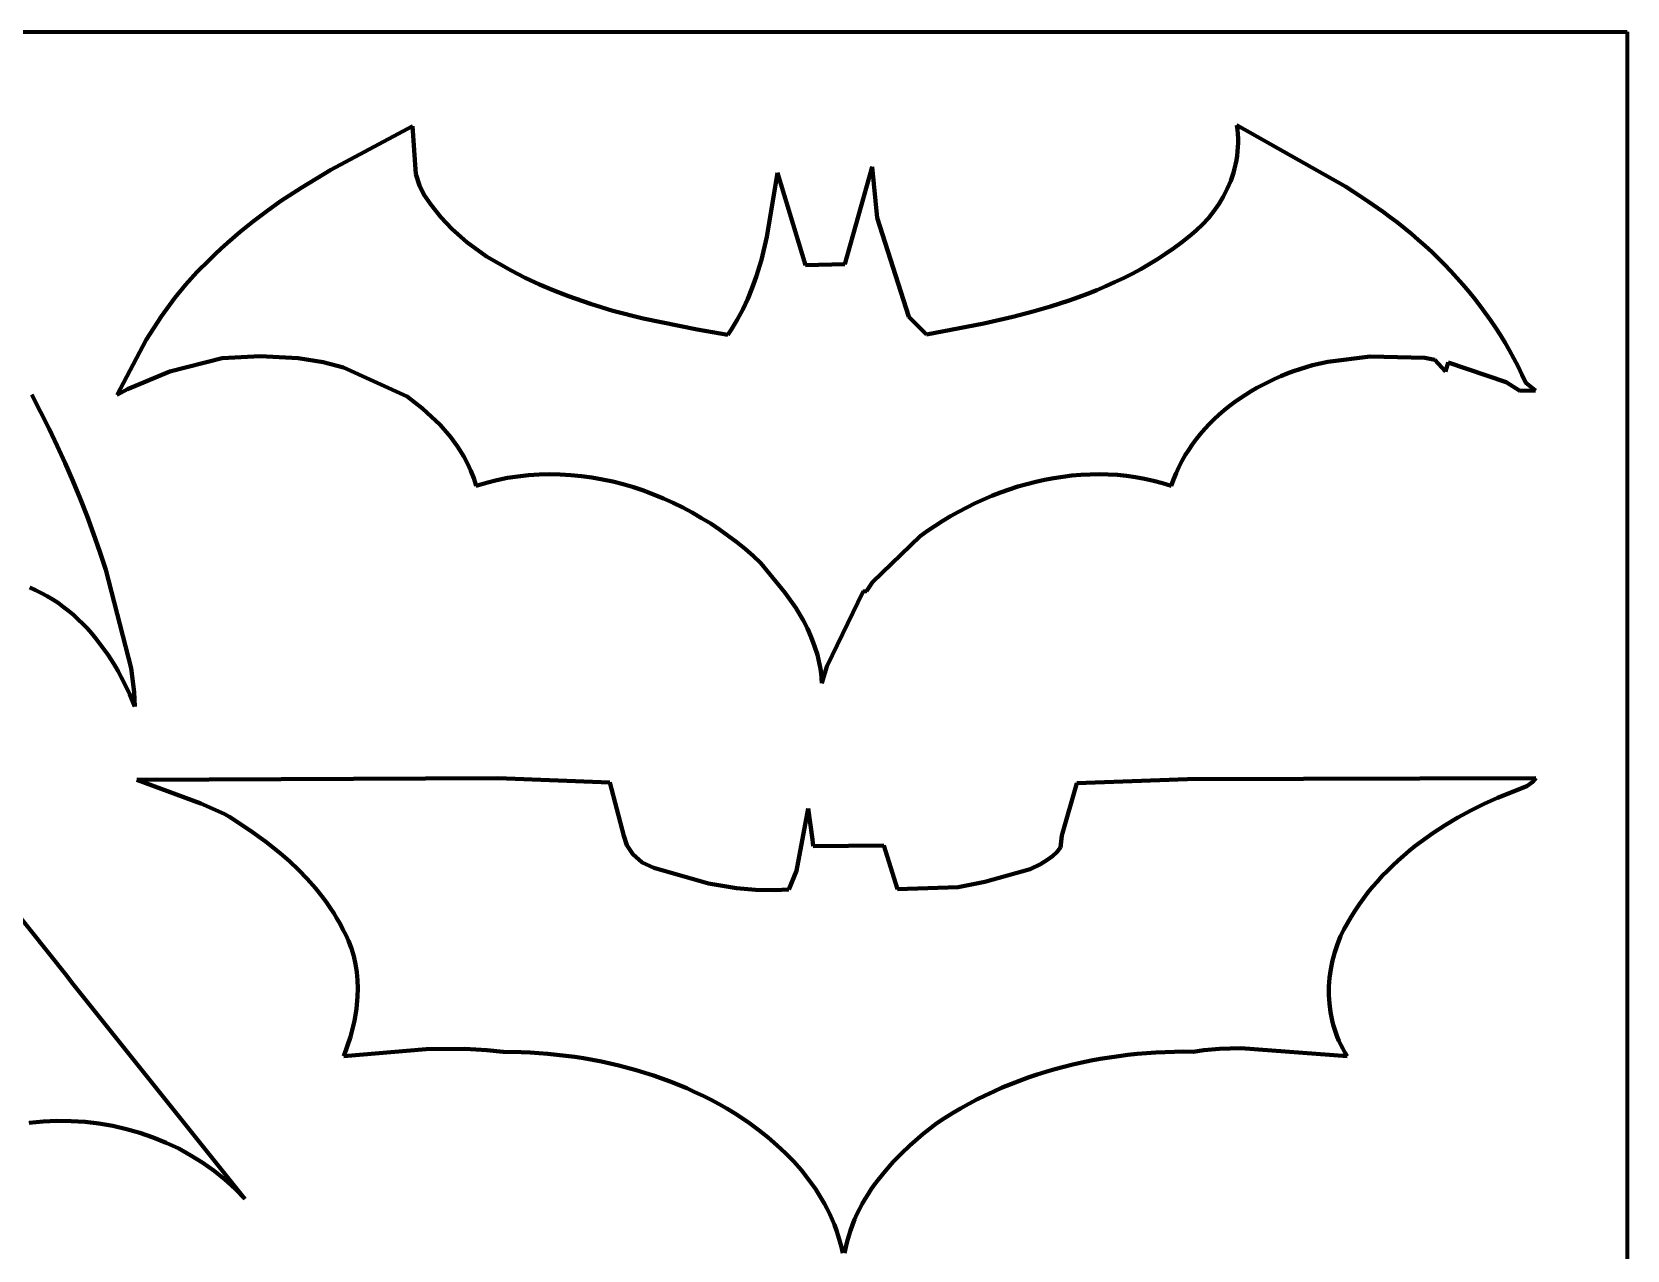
# Model space of a CAD drawing. Header units: millimetres. Extents: x 0 to 8.6, y 0 to 11.1.
# Drawn here: x 5.475 to 8.583, y 8.723 to 11.097 of the extents above; entities that cross this region are included whole.
import ezdxf

# ---------------------------------------------------------------- set-up
doc = ezdxf.new("R2010")
doc.units = ezdxf.units.MM
doc.layers.add('color#010101ff', color=7, linetype='CONTINUOUS', lineweight=100)
doc.layers.add('color#ffffffff', color=7, linetype='CONTINUOUS', lineweight=100)

msp = doc.modelspace()

# ---------------------------------------------------------------- linework, layer by layer
at = {"layer": 'color#010101ff'}
for p, q in [((6.057, 10.8282), (6.2166, 10.9136)), ((6.2166, 10.9136), (6.2231, 10.8199)), ((7.8242, 10.9067), (7.8231, 10.9153)), ((7.8231, 10.9153), (8.0346, 10.7961)), ((7.8249, 10.8981), (7.8242, 10.9067)), ((7.8253, 10.8895), (7.8249, 10.8981)), ((7.825, 10.8724), (7.8253, 10.8809)), ((7.8253, 10.8809), (7.8253, 10.8895)), ((7.822, 10.8471), (7.8234, 10.8555)), ((7.8234, 10.8555), (7.8243, 10.8639)), ((7.8243, 10.8639), (7.825, 10.8724)), ((6.0006, 10.7942), (6.057, 10.8282)), ((6.2231, 10.8199), (6.2303, 10.7976)), ((6.9072, 10.6975), (6.9274, 10.8222)), ((6.9274, 10.8222), (6.9824, 10.6427)), ((7.0592, 10.6446), (7.112, 10.8345)), ((7.112, 10.8345), (7.1222, 10.7346)), ((7.8108, 10.8066), (7.8162, 10.8225)), ((7.8162, 10.8225), (7.8184, 10.8307)), ((7.8184, 10.8307), (7.8204, 10.8389)), ((7.8204, 10.8389), (7.822, 10.8471)), ((5.9594, 10.7671), (6.0006, 10.7942)), ((6.2303, 10.7976), (6.2387, 10.7803)), ((7.7965, 10.776), (7.8042, 10.7911)), ((7.8042, 10.7911), (7.8108, 10.8066)), ((8.0346, 10.7961), (8.0496, 10.786)), ((5.9326, 10.7481), (5.9594, 10.7671)), ((6.2387, 10.7803), (6.2519, 10.7606)), ((6.2519, 10.7606), (6.2714, 10.7359)), ((7.7781, 10.7476), (7.7878, 10.7615)), ((7.7878, 10.7615), (7.7965, 10.776)), ((8.0496, 10.786), (8.0789, 10.7669)), ((8.0789, 10.7669), (8.1077, 10.7468)), ((5.8807, 10.7077), (5.9063, 10.7283)), ((5.9063, 10.7283), (5.9326, 10.7481)), ((6.2714, 10.7359), (6.293, 10.7131)), ((7.1222, 10.7346), (7.1835, 10.5418)), ((7.7559, 10.7218), (7.7675, 10.7343)), ((7.7675, 10.7343), (7.7781, 10.7476)), ((8.1077, 10.7468), (8.1219, 10.7363)), ((8.1219, 10.7363), (8.1358, 10.7256)), ((8.1358, 10.7256), (8.1496, 10.7146)), ((5.8559, 10.6862), (5.8807, 10.7077)), ((6.293, 10.7131), (6.3225, 10.6871)), ((6.8963, 10.6527), (6.9072, 10.6975)), ((7.7153, 10.687), (7.7304, 10.699)), ((7.7304, 10.699), (7.7435, 10.71)), ((7.7435, 10.71), (7.7559, 10.7218)), ((8.1496, 10.7146), (8.1631, 10.7034)), ((8.1631, 10.7034), (8.1765, 10.6919)), ((5.82, 10.6521), (5.8318, 10.6637)), ((5.8318, 10.6637), (5.8437, 10.6751)), ((5.8437, 10.6751), (5.8559, 10.6862)), ((6.3225, 10.6871), (6.3609, 10.6594)), ((7.6682, 10.6543), (7.6841, 10.6647)), ((7.6841, 10.6647), (7.6998, 10.6756)), ((7.6998, 10.6756), (7.7153, 10.687)), ((8.1765, 10.6919), (8.1896, 10.6802)), ((8.1896, 10.6802), (8.2025, 10.6682)), ((8.2025, 10.6682), (8.2152, 10.656)), ((5.7964, 10.6289), (5.82, 10.6521)), ((6.3609, 10.6594), (6.4087, 10.632)), ((6.4087, 10.632), (6.436, 10.618)), ((6.8862, 10.6197), (6.8963, 10.6527)), ((6.9824, 10.6427), (7.0592, 10.6446)), ((7.6188, 10.6259), (7.6355, 10.6349)), ((7.6355, 10.6349), (7.6519, 10.6444)), ((7.6519, 10.6444), (7.6682, 10.6543)), ((8.2152, 10.656), (8.2276, 10.6436)), ((8.2276, 10.6436), (8.2398, 10.6309)), ((5.7533, 10.5789), (5.7742, 10.6044)), ((5.7742, 10.6044), (5.7964, 10.6289)), ((6.436, 10.618), (6.4636, 10.605)), ((6.4636, 10.605), (6.4917, 10.593)), ((6.8784, 10.5981), (6.8862, 10.6197)), ((7.5498, 10.594), (7.5673, 10.6014)), ((7.5673, 10.6014), (7.5847, 10.6091)), ((7.5847, 10.6091), (7.6018, 10.6173)), ((7.6018, 10.6173), (7.6188, 10.6259)), ((8.2398, 10.6309), (8.2517, 10.6179)), ((8.2517, 10.6179), (8.2634, 10.6048)), ((8.2634, 10.6048), (8.2747, 10.5914)), ((5.7274, 10.5433), (5.7533, 10.5789)), ((6.4917, 10.593), (6.5201, 10.582)), ((6.5201, 10.582), (6.5632, 10.567)), ((6.8601, 10.5563), (6.8698, 10.577)), ((6.8698, 10.577), (6.8784, 10.5981)), ((7.4782, 10.5679), (7.4963, 10.5739)), ((7.4963, 10.5739), (7.5143, 10.5803)), ((7.5143, 10.5803), (7.5321, 10.5869)), ((7.5321, 10.5869), (7.5498, 10.594)), ((8.2747, 10.5914), (8.2858, 10.5777)), ((8.2858, 10.5777), (8.2966, 10.5639)), ((5.6976, 10.4969), (5.7274, 10.5433)), ((6.5632, 10.567), (6.607, 10.5537)), ((6.607, 10.5537), (6.6661, 10.5384)), ((6.6661, 10.5384), (6.7709, 10.5169)), ((6.8493, 10.5361), (6.8601, 10.5563)), ((7.1835, 10.5418), (7.218, 10.5076)), ((7.3301, 10.5291), (7.3861, 10.5419)), ((7.3861, 10.5419), (7.4232, 10.5515)), ((7.4232, 10.5515), (7.4599, 10.5622)), ((7.4599, 10.5622), (7.4782, 10.5679)), ((8.2966, 10.5639), (8.307, 10.5498)), ((8.307, 10.5498), (8.3172, 10.5354)), ((6.7709, 10.5169), (6.831, 10.5069)), ((6.831, 10.5069), (6.8374, 10.5165)), ((6.8374, 10.5165), (6.8435, 10.5262)), ((6.8435, 10.5262), (6.8493, 10.5361)), ((7.218, 10.5076), (7.3301, 10.5291)), ((8.3172, 10.5354), (8.327, 10.5209)), ((8.327, 10.5209), (8.3365, 10.5062)), ((5.6407, 10.3899), (5.6976, 10.4969)), ((8.3365, 10.5062), (8.3456, 10.4912)), ((8.3456, 10.4912), (8.3544, 10.476)), ((5.8457, 10.4611), (5.7437, 10.4354)), ((5.9197, 10.465), (5.8457, 10.4611)), ((5.9936, 10.4611), (5.9197, 10.465)), ((6.0423, 10.4532), (5.9936, 10.4611)), ((6.0822, 10.4428), (6.0423, 10.4532)), ((7.9701, 10.4476), (7.9577, 10.444)), ((7.9999, 10.4543), (7.9701, 10.4476)), ((8.0828, 10.4647), (7.9999, 10.4543)), ((8.1894, 10.4621), (8.0828, 10.4647)), ((8.2084, 10.4581), (8.1894, 10.4621)), ((8.2295, 10.4353), (8.2084, 10.4581)), ((8.2349, 10.4526), (8.2295, 10.4353)), ((8.3479, 10.4144), (8.2349, 10.4526)), ((8.3544, 10.476), (8.3628, 10.4606)), ((8.3628, 10.4606), (8.3709, 10.445)), ((5.7437, 10.4354), (5.6607, 10.4006)), ((6.2059, 10.3868), (6.0822, 10.4428)), ((7.8851, 10.4154), (7.8734, 10.4095)), ((7.8969, 10.421), (7.8851, 10.4154)), ((7.9088, 10.4262), (7.8969, 10.421)), ((7.9209, 10.4312), (7.9088, 10.4262)), ((7.9331, 10.4358), (7.9209, 10.4312)), ((7.9453, 10.44), (7.9331, 10.4358)), ((7.9577, 10.444), (7.9453, 10.44)), ((8.3744, 10.3979), (8.3479, 10.4144)), ((8.3709, 10.445), (8.3785, 10.4291)), ((8.3785, 10.4291), (8.3858, 10.4131)), ((5.4744, 10.3898), (5.4916, 10.3569)), ((5.6607, 10.4006), (5.6407, 10.3899)), ((6.2362, 10.3629), (6.2059, 10.3868)), ((7.8396, 10.3899), (7.8288, 10.3828)), ((7.8507, 10.3968), (7.8396, 10.3899)), ((7.862, 10.4033), (7.8507, 10.3968)), ((7.8734, 10.4095), (7.862, 10.4033)), ((8.4046, 10.398), (8.3744, 10.3979)), ((8.3858, 10.4131), (8.4046, 10.398)), ((5.4916, 10.3569), (5.5082, 10.3237)), ((6.2701, 10.331), (6.2362, 10.3629)), ((7.7978, 10.3593), (7.788, 10.3508)), ((7.8078, 10.3674), (7.7978, 10.3593)), ((7.8182, 10.3753), (7.8078, 10.3674)), ((7.8288, 10.3828), (7.8182, 10.3753)), ((5.5082, 10.3237), (5.5242, 10.2902)), ((6.2906, 10.3077), (6.2701, 10.331)), ((7.7606, 10.3236), (7.7521, 10.3139)), ((7.7694, 10.333), (7.7606, 10.3236)), ((7.7785, 10.3421), (7.7694, 10.333)), ((7.788, 10.3508), (7.7785, 10.3421)), ((5.5242, 10.2902), (5.5396, 10.2564)), ((6.3044, 10.2891), (6.2906, 10.3077)), ((7.7364, 10.2935), (7.7291, 10.2828)), ((7.7441, 10.3038), (7.7364, 10.2935)), ((7.7521, 10.3139), (7.7441, 10.3038)), ((6.3166, 10.2695), (6.3044, 10.2891)), ((6.3239, 10.2559), (6.3166, 10.2695)), ((7.7159, 10.2606), (7.7099, 10.249)), ((7.7223, 10.2719), (7.7159, 10.2606)), ((7.7291, 10.2828), (7.7223, 10.2719)), ((5.5396, 10.2564), (5.5544, 10.2223)), ((6.3303, 10.2419), (6.3239, 10.2559)), ((6.3357, 10.2273), (6.3303, 10.2419)), ((6.4013, 10.2277), (6.3808, 10.2235)), ((6.4218, 10.2309), (6.4013, 10.2277)), ((6.4424, 10.2332), (6.4218, 10.2309)), ((6.4631, 10.2345), (6.4424, 10.2332)), ((6.4838, 10.235), (6.4631, 10.2345)), ((6.5044, 10.2347), (6.4838, 10.235)), ((6.525, 10.2335), (6.5044, 10.2347)), ((6.5456, 10.2314), (6.525, 10.2335)), ((6.5661, 10.2286), (6.5456, 10.2314)), ((6.5865, 10.225), (6.5661, 10.2286)), ((7.4659, 10.2274), (7.4483, 10.2241)), ((7.4835, 10.2301), (7.4659, 10.2274)), ((7.5012, 10.2323), (7.4835, 10.2301)), ((7.519, 10.2338), (7.5012, 10.2323)), ((7.5367, 10.2347), (7.519, 10.2338)), ((7.5545, 10.235), (7.5367, 10.2347)), ((7.5723, 10.2346), (7.5545, 10.235)), ((7.59, 10.2336), (7.5723, 10.2346)), ((7.6077, 10.2318), (7.59, 10.2336)), ((7.6253, 10.2294), (7.6077, 10.2318)), ((7.6429, 10.2262), (7.6253, 10.2294)), ((7.7045, 10.2371), (7.6995, 10.2248)), ((7.7099, 10.249), (7.7045, 10.2371)), ((5.5544, 10.2223), (5.5685, 10.188)), ((6.3403, 10.2123), (6.3357, 10.2273)), ((6.3605, 10.2184), (6.3403, 10.2123)), ((6.3808, 10.2235), (6.3605, 10.2184)), ((6.6068, 10.2206), (6.5865, 10.225)), ((6.6269, 10.2155), (6.6068, 10.2206)), ((6.6469, 10.2096), (6.6269, 10.2155)), ((6.6667, 10.203), (6.6469, 10.2096)), ((6.6862, 10.1958), (6.6667, 10.203)), ((7.3623, 10.1992), (7.3456, 10.1927)), ((7.3792, 10.2053), (7.3623, 10.1992)), ((7.3963, 10.2108), (7.3792, 10.2053)), ((7.4135, 10.2157), (7.3963, 10.2108)), ((7.4309, 10.2202), (7.4135, 10.2157)), ((7.4483, 10.2241), (7.4309, 10.2202)), ((7.6604, 10.2223), (7.6429, 10.2262)), ((7.6778, 10.2177), (7.6604, 10.2223)), ((7.695, 10.2123), (7.6778, 10.2177)), ((7.6995, 10.2248), (7.695, 10.2123)), ((5.5685, 10.188), (5.5821, 10.1535)), ((6.7055, 10.1878), (6.6862, 10.1958)), ((6.7245, 10.1792), (6.7055, 10.1878)), ((6.7433, 10.17), (6.7245, 10.1792)), ((6.7617, 10.1602), (6.7433, 10.17)), ((7.2966, 10.1704), (7.2807, 10.162)), ((7.3127, 10.1783), (7.2966, 10.1704)), ((7.329, 10.1857), (7.3127, 10.1783)), ((7.3456, 10.1927), (7.329, 10.1857)), ((5.5821, 10.1535), (5.595, 10.1187)), ((6.7798, 10.1497), (6.7617, 10.1602)), ((6.7975, 10.1387), (6.7798, 10.1497)), ((6.8149, 10.1271), (6.7975, 10.1387)), ((7.2348, 10.1345), (7.2201, 10.1246)), ((7.2498, 10.1441), (7.2348, 10.1345)), ((7.2651, 10.1533), (7.2498, 10.1441)), ((7.2807, 10.162), (7.2651, 10.1533)), ((5.595, 10.1187), (5.6074, 10.0837)), ((6.8318, 10.115), (6.8149, 10.1271)), ((6.8483, 10.1024), (6.8318, 10.115)), ((7.2057, 10.1143), (7.1127, 10.0244)), ((7.2201, 10.1246), (7.2057, 10.1143)), ((5.6074, 10.0837), (5.619, 10.0484)), ((6.8644, 10.0893), (6.8483, 10.1024)), ((6.88, 10.0757), (6.8644, 10.0893)), ((6.895, 10.0616), (6.88, 10.0757)), ((5.619, 10.0484), (5.6679, 9.8571)), ((6.9421, 10.0048), (6.895, 10.0616)), ((5.482, 10.0091), (5.4704, 10.0141)), ((7.1127, 10.0244), (7.1012, 10.007)), ((5.4934, 10.0035), (5.482, 10.0091)), ((5.5044, 9.9975), (5.4934, 10.0035)), ((5.5152, 9.991), (5.5044, 9.9975)), ((5.5257, 9.9841), (5.5152, 9.991)), ((5.5359, 9.9767), (5.5257, 9.9841)), ((6.9633, 9.9743), (6.9421, 10.0048)), ((7.0944, 10.0067), (7.0239, 9.8605)), ((7.1012, 10.007), (7.0944, 10.0067)), ((5.5459, 9.9689), (5.5359, 9.9767)), ((5.5555, 9.9607), (5.5459, 9.9689)), ((5.5649, 9.9521), (5.5555, 9.9607)), ((5.574, 9.9432), (5.5649, 9.9521)), ((6.9775, 9.9504), (6.9633, 9.9743)), ((6.986, 9.9341), (6.9775, 9.9504)), ((5.5828, 9.934), (5.574, 9.9432)), ((5.5913, 9.9244), (5.5828, 9.934)), ((5.5995, 9.9146), (5.5913, 9.9244)), ((6.9935, 9.9174), (6.986, 9.9341)), ((7.0001, 9.9002), (6.9935, 9.9174)), ((5.6074, 9.9045), (5.5995, 9.9146)), ((5.6151, 9.8942), (5.6074, 9.9045)), ((5.6224, 9.8836), (5.6151, 9.8942)), ((7.0055, 9.8828), (7.0001, 9.9002)), ((5.6295, 9.8729), (5.6224, 9.8836)), ((5.6363, 9.8619), (5.6295, 9.8729)), ((5.6427, 9.8509), (5.6363, 9.8619)), ((5.6679, 9.8571), (5.6737, 9.8105)), ((7.0078, 9.8739), (7.0055, 9.8828)), ((7.0097, 9.8649), (7.0078, 9.8739)), ((7.0113, 9.8558), (7.0097, 9.8649)), ((7.0126, 9.8466), (7.0113, 9.8558)), ((7.0239, 9.8605), (7.0141, 9.8279)), ((5.6489, 9.8396), (5.6427, 9.8509)), ((5.6548, 9.8283), (5.6489, 9.8396)), ((5.6657, 9.8054), (5.6548, 9.8283)), ((7.0135, 9.8373), (7.0126, 9.8466)), ((7.0141, 9.8279), (7.0135, 9.8373)), ((5.6755, 9.7824), (5.6657, 9.8054)), ((5.6737, 9.8105), (5.6755, 9.7824)), ((5.6795, 9.6394), (6.3824, 9.6423)), ((5.8037, 9.5933), (5.6795, 9.6394)), ((6.3824, 9.6423), (6.6012, 9.6339)), ((7.5109, 9.6331), (7.7266, 9.6405)), ((7.7266, 9.6405), (8.4052, 9.6427)), ((8.4052, 9.6427), (8.3994, 9.6357)), ((6.6012, 9.6339), (6.6284, 9.5302)), ((7.4817, 9.5309), (7.5109, 9.6331)), ((8.388, 9.6268), (8.3305, 9.6044)), ((8.3994, 9.6357), (8.388, 9.6268)), ((5.8493, 9.5733), (5.8037, 9.5933)), ((6.9647, 9.4618), (6.9874, 9.5836)), ((6.9874, 9.5836), (6.9957, 9.5233)), ((8.2789, 9.5797), (8.2536, 9.5659)), ((8.3045, 9.5925), (8.2789, 9.5797)), ((8.3305, 9.6044), (8.3045, 9.5925)), ((5.8596, 9.5671), (5.8493, 9.5733)), ((5.9003, 9.5407), (5.8596, 9.5671)), ((8.2289, 9.5511), (8.2048, 9.5354)), ((8.2536, 9.5659), (8.2289, 9.5511)), ((5.3177, 9.5395), (5.5427, 9.2573)), ((5.93, 9.5194), (5.9003, 9.5407)), ((5.9585, 9.4966), (5.93, 9.5194)), ((6.6284, 9.5302), (6.634, 9.5122)), ((6.9957, 9.5233), (6.9975, 9.5098)), ((7.4795, 9.5074), (7.4817, 9.5309)), ((8.1813, 9.5186), (8.1699, 9.5098)), ((8.1929, 9.5271), (8.1813, 9.5186)), ((8.2048, 9.5354), (8.1929, 9.5271)), ((5.9768, 9.4806), (5.9585, 9.4966)), ((6.634, 9.5122), (6.6455, 9.4942)), ((6.6455, 9.4942), (6.6638, 9.4782)), ((6.9975, 9.5098), (7.1348, 9.5111)), ((7.1348, 9.5111), (7.1618, 9.426)), ((7.4402, 9.4748), (7.4545, 9.4838)), ((7.4545, 9.4838), (7.4634, 9.4907)), ((7.4634, 9.4907), (7.4718, 9.4986)), ((7.4718, 9.4986), (7.4795, 9.5074)), ((8.137, 9.482), (8.1265, 9.4722)), ((8.1477, 9.4915), (8.137, 9.482)), ((8.1587, 9.5008), (8.1477, 9.4915)), ((8.1699, 9.5098), (8.1587, 9.5008)), ((5.9943, 9.4638), (5.9768, 9.4806)), ((6.0112, 9.4464), (5.9943, 9.4638)), ((6.6638, 9.4782), (6.6865, 9.4677)), ((6.6865, 9.4677), (6.7933, 9.4375)), ((6.9497, 9.4254), (6.9647, 9.4618)), ((7.3317, 9.4406), (7.4198, 9.4652)), ((7.4198, 9.4652), (7.4402, 9.4748)), ((8.1063, 9.4519), (8.0967, 9.4413)), ((8.1163, 9.4622), (8.1063, 9.4519)), ((8.1265, 9.4722), (8.1163, 9.4622)), ((6.0271, 9.4283), (6.0112, 9.4464)), ((6.0422, 9.4094), (6.0271, 9.4283)), ((6.7933, 9.4375), (6.8481, 9.4282)), ((6.8481, 9.4282), (6.8849, 9.4248)), ((6.8849, 9.4248), (6.9219, 9.424)), ((6.9219, 9.424), (6.9497, 9.4254)), ((7.1618, 9.426), (7.2796, 9.4302)), ((7.2796, 9.4302), (7.3317, 9.4406)), ((8.0783, 9.4194), (8.0696, 9.4081)), ((8.0874, 9.4305), (8.0783, 9.4194)), ((8.0967, 9.4413), (8.0874, 9.4305)), ((6.0493, 9.3996), (6.0422, 9.4094)), ((6.0562, 9.3897), (6.0493, 9.3996)), ((6.0628, 9.3796), (6.0562, 9.3897)), ((8.0613, 9.3965), (8.0533, 9.3846)), ((8.0696, 9.4081), (8.0613, 9.3965)), ((6.0691, 9.3692), (6.0628, 9.3796)), ((6.0752, 9.3587), (6.0691, 9.3692)), ((6.0809, 9.3479), (6.0752, 9.3587)), ((8.0384, 9.36), (8.0315, 9.3473)), ((8.0456, 9.3724), (8.0384, 9.36)), ((8.0533, 9.3846), (8.0456, 9.3724)), ((6.0863, 9.337), (6.0809, 9.3479)), ((6.0914, 9.3258), (6.0863, 9.337)), ((8.0251, 9.3344), (8.0188, 9.319)), ((8.0315, 9.3473), (8.0251, 9.3344)), ((6.0972, 9.3108), (6.0914, 9.3258)), ((6.1018, 9.2954), (6.0972, 9.3108)), ((6.1053, 9.28), (6.1018, 9.2954)), ((8.0135, 9.3031), (8.0092, 9.2869)), ((8.0188, 9.319), (8.0135, 9.3031)), ((6.1077, 9.2643), (6.1053, 9.28)), ((6.1092, 9.2486), (6.1077, 9.2643)), ((8.0059, 9.2703), (8.0036, 9.2536)), ((8.0092, 9.2869), (8.0059, 9.2703)), ((5.5427, 9.2573), (5.5521, 9.2448)), ((5.5521, 9.2448), (5.8894, 8.8224)), ((6.1097, 9.2327), (6.1092, 9.2486)), ((6.1092, 9.2169), (6.1097, 9.2327)), ((8.0023, 9.2368), (8.0022, 9.2199)), ((8.0036, 9.2536), (8.0023, 9.2368)), ((6.1071, 9.1931), (6.1092, 9.2169)), ((8.0022, 9.2199), (8.0031, 9.2031)), ((8.0031, 9.2031), (8.0052, 9.1864)), ((6.1032, 9.1695), (6.1071, 9.1931)), ((8.0052, 9.1864), (8.0084, 9.17)), ((6.0956, 9.1384), (6.1032, 9.1695)), ((8.0084, 9.17), (8.0105, 9.1618)), ((8.0105, 9.1618), (8.0129, 9.1538)), ((8.0129, 9.1538), (8.0155, 9.1459)), ((8.0155, 9.1459), (8.0185, 9.1381)), ((6.0829, 9.1007), (6.0956, 9.1384)), ((6.2432, 9.1144), (6.0829, 9.1007)), ((6.3182, 9.1153), (6.2432, 9.1144)), ((6.361, 9.1127), (6.3182, 9.1153)), ((6.3931, 9.1089), (6.361, 9.1127)), ((6.428, 9.1084), (6.3931, 9.1089)), ((6.4455, 9.1076), (6.428, 9.1084)), ((7.6831, 9.1088), (7.665, 9.1079)), ((7.7013, 9.1093), (7.6831, 9.1088)), ((7.7195, 9.1096), (7.7013, 9.1093)), ((7.7376, 9.1094), (7.7195, 9.1096)), ((7.7583, 9.1124), (7.7376, 9.1094)), ((7.7893, 9.1151), (7.7583, 9.1124)), ((7.8308, 9.116), (7.7893, 9.1151)), ((8.038, 9.101), (7.8308, 9.116)), ((8.0185, 9.1381), (8.0218, 9.1304)), ((8.0218, 9.1304), (8.0254, 9.1228)), ((8.0254, 9.1228), (8.0293, 9.1154)), ((8.0293, 9.1154), (8.0335, 9.1081)), ((6.4629, 9.1066), (6.4455, 9.1076)), ((6.4804, 9.1052), (6.4629, 9.1066)), ((6.4978, 9.1035), (6.4804, 9.1052)), ((6.5152, 9.1015), (6.4978, 9.1035)), ((6.5326, 9.0992), (6.5152, 9.1015)), ((6.5499, 9.0965), (6.5326, 9.0992)), ((6.5672, 9.0935), (6.5499, 9.0965)), ((6.5844, 9.0902), (6.5672, 9.0935)), ((6.6015, 9.0865), (6.5844, 9.0902)), ((6.6185, 9.0825), (6.6015, 9.0865)), ((6.6355, 9.0781), (6.6185, 9.0825)), ((6.6524, 9.0735), (6.6355, 9.0781)), ((7.4857, 9.0802), (7.4681, 9.0755)), ((7.5033, 9.0846), (7.4857, 9.0802)), ((7.521, 9.0886), (7.5033, 9.0846)), ((7.5388, 9.0922), (7.521, 9.0886)), ((7.5567, 9.0955), (7.5388, 9.0922)), ((7.5746, 9.0984), (7.5567, 9.0955)), ((7.5926, 9.101), (7.5746, 9.0984)), ((7.6107, 9.1032), (7.5926, 9.101)), ((7.6288, 9.1051), (7.6107, 9.1032)), ((7.6469, 9.1067), (7.6288, 9.1051)), ((7.665, 9.1079), (7.6469, 9.1067)), ((8.0335, 9.1081), (8.038, 9.101)), ((6.6691, 9.0684), (6.6524, 9.0735)), ((6.6858, 9.063), (6.6691, 9.0684)), ((6.7023, 9.0573), (6.6858, 9.063)), ((6.7187, 9.0512), (6.7023, 9.0573)), ((6.7349, 9.0448), (6.7187, 9.0512)), ((7.3823, 9.0463), (7.3656, 9.0394)), ((7.3992, 9.0529), (7.3823, 9.0463)), ((7.4162, 9.0591), (7.3992, 9.0529)), ((7.4334, 9.0649), (7.4162, 9.0591)), ((7.4507, 9.0704), (7.4334, 9.0649)), ((7.4681, 9.0755), (7.4507, 9.0704)), ((6.751, 9.038), (6.7349, 9.0448)), ((6.7669, 9.0308), (6.751, 9.038)), ((6.7827, 9.0232), (6.7669, 9.0308)), ((6.7983, 9.0153), (6.7827, 9.0232)), ((6.8137, 9.0071), (6.7983, 9.0153)), ((7.3163, 9.0162), (7.3003, 9.0078)), ((7.3326, 9.0243), (7.3163, 9.0162)), ((7.349, 9.0321), (7.3326, 9.0243)), ((7.3656, 9.0394), (7.349, 9.0321)), ((6.8289, 8.9984), (6.8137, 9.0071)), ((6.8439, 8.9894), (6.8289, 8.9984)), ((6.8587, 8.98), (6.8439, 8.9894)), ((7.2688, 8.9896), (7.2533, 8.98)), ((7.2844, 8.9989), (7.2688, 8.9896)), ((7.3003, 9.0078), (7.2844, 8.9989)), ((5.4964, 8.9735), (5.4693, 8.971)), ((5.5236, 8.9747), (5.4964, 8.9735)), ((5.551, 8.9743), (5.5236, 8.9747)), ((5.5782, 8.9725), (5.551, 8.9743)), ((5.6054, 8.9693), (5.5782, 8.9725)), ((5.6324, 8.9646), (5.6054, 8.9693)), ((5.659, 8.9586), (5.6324, 8.9646)), ((5.6853, 8.9511), (5.659, 8.9586)), ((6.8733, 8.9702), (6.8587, 8.98)), ((6.8916, 8.9567), (6.8733, 8.9702)), ((6.9094, 8.9424), (6.8916, 8.9567)), ((7.2381, 8.9699), (7.2115, 8.949)), ((7.2533, 8.98), (7.2381, 8.9699)), ((5.7111, 8.9423), (5.6853, 8.9511)), ((5.7363, 8.932), (5.7111, 8.9423)), ((5.7609, 8.9204), (5.7363, 8.932)), ((6.9267, 8.9275), (6.9094, 8.9424)), ((6.9433, 8.9117), (6.9267, 8.9275)), ((7.1856, 8.9266), (7.1691, 8.9109)), ((7.2115, 8.949), (7.1856, 8.9266)), ((5.7847, 8.9074), (5.7609, 8.9204)), ((5.8077, 8.8931), (5.7847, 8.9074)), ((5.8297, 8.8774), (5.8077, 8.8931)), ((6.9592, 8.8953), (6.9433, 8.9117)), ((6.9742, 8.8782), (6.9592, 8.8953)), ((7.1532, 8.8945), (7.138, 8.8775)), ((7.1691, 8.9109), (7.1532, 8.8945)), ((5.8508, 8.8604), (5.8297, 8.8774)), ((5.8707, 8.842), (5.8508, 8.8604)), ((6.9884, 8.8603), (6.9742, 8.8782)), ((7.0015, 8.8418), (6.9884, 8.8603)), ((7.1238, 8.8598), (7.117, 8.8507)), ((7.138, 8.8775), (7.1238, 8.8598)), ((5.8894, 8.8224), (5.8707, 8.842)), ((7.0077, 8.8323), (7.0015, 8.8418)), ((7.0136, 8.8226), (7.0077, 8.8323)), ((7.1043, 8.832), (7.0984, 8.8224)), ((7.1105, 8.8414), (7.1043, 8.832)), ((7.117, 8.8507), (7.1105, 8.8414)), ((7.0192, 8.8128), (7.0136, 8.8226)), ((7.0245, 8.8028), (7.0192, 8.8128)), ((7.0295, 8.7926), (7.0245, 8.8028)), ((7.0875, 8.8026), (7.0825, 8.7925)), ((7.0928, 8.8126), (7.0875, 8.8026)), ((7.0984, 8.8224), (7.0928, 8.8126)), ((7.0342, 8.7823), (7.0295, 8.7926)), ((7.0385, 8.7718), (7.0342, 8.7823)), ((7.0425, 8.7611), (7.0385, 8.7718)), ((7.0737, 8.7718), (7.0698, 8.7612)), ((7.0779, 8.7823), (7.0737, 8.7718)), ((7.0825, 8.7925), (7.0779, 8.7823)), ((7.0461, 8.7503), (7.0425, 8.7611)), ((7.0493, 8.7393), (7.0461, 8.7503)), ((7.0522, 8.7282), (7.0493, 8.7393)), ((7.0633, 8.7394), (7.0607, 8.7283)), ((7.0664, 8.7504), (7.0633, 8.7394)), ((7.0698, 8.7612), (7.0664, 8.7504)), ((7.0547, 8.7169), (7.0522, 8.7282)), ((7.0607, 8.7283), (7.0585, 8.717))]:
    msp.add_line(p, q, dxfattribs=at)
at = {"layer": 'color#ffffffff'}
for p, q in [((0, 11.0972), (8.5833, 11.0972)), ((8.5833, 11.0972), (8.5833, 0)), ((6.2166, 10.9136), (6.057, 10.8282)), ((6.2231, 10.8199), (6.2166, 10.9136)), ((8.0346, 10.7961), (7.8231, 10.9153)), ((7.8231, 10.9153), (7.8242, 10.9067)), ((7.8242, 10.9067), (7.8249, 10.8981)), ((7.8249, 10.8981), (7.8253, 10.8895)), ((7.8253, 10.8809), (7.825, 10.8724)), ((7.8253, 10.8895), (7.8253, 10.8809)), ((7.8234, 10.8555), (7.822, 10.8471)), ((7.8243, 10.8639), (7.8234, 10.8555)), ((7.825, 10.8724), (7.8243, 10.8639)), ((6.057, 10.8282), (6.0006, 10.7942)), ((6.2303, 10.7976), (6.2231, 10.8199)), ((6.9274, 10.8222), (6.9072, 10.6975)), ((6.9824, 10.6427), (6.9274, 10.8222)), ((7.112, 10.8345), (7.0592, 10.6446)), ((7.1222, 10.7346), (7.112, 10.8345)), ((7.8162, 10.8225), (7.8108, 10.8066)), ((7.8184, 10.8307), (7.8162, 10.8225)), ((7.8204, 10.8389), (7.8184, 10.8307)), ((7.822, 10.8471), (7.8204, 10.8389)), ((6.0006, 10.7942), (5.9594, 10.7671)), ((6.2387, 10.7803), (6.2303, 10.7976)), ((7.8042, 10.7911), (7.7965, 10.776)), ((7.8108, 10.8066), (7.8042, 10.7911)), ((8.0496, 10.786), (8.0346, 10.7961)), ((5.9594, 10.7671), (5.9326, 10.7481)), ((6.2519, 10.7606), (6.2387, 10.7803)), ((6.2714, 10.7359), (6.2519, 10.7606)), ((7.7878, 10.7615), (7.7781, 10.7476)), ((7.7965, 10.776), (7.7878, 10.7615)), ((8.0789, 10.7669), (8.0496, 10.786)), ((8.1077, 10.7468), (8.0789, 10.7669)), ((5.9063, 10.7283), (5.8807, 10.7077)), ((5.9326, 10.7481), (5.9063, 10.7283)), ((6.293, 10.7131), (6.2714, 10.7359)), ((7.1835, 10.5418), (7.1222, 10.7346)), ((7.7675, 10.7343), (7.7559, 10.7218)), ((7.7781, 10.7476), (7.7675, 10.7343)), ((8.1219, 10.7363), (8.1077, 10.7468)), ((8.1358, 10.7256), (8.1219, 10.7363)), ((8.1496, 10.7146), (8.1358, 10.7256)), ((5.8807, 10.7077), (5.8559, 10.6862)), ((6.3225, 10.6871), (6.293, 10.7131)), ((6.9072, 10.6975), (6.8963, 10.6527)), ((7.7304, 10.699), (7.7153, 10.687)), ((7.7435, 10.71), (7.7304, 10.699)), ((7.7559, 10.7218), (7.7435, 10.71)), ((8.1631, 10.7034), (8.1496, 10.7146)), ((8.1765, 10.6919), (8.1631, 10.7034)), ((5.8318, 10.6637), (5.82, 10.6521)), ((5.8437, 10.6751), (5.8318, 10.6637)), ((5.8559, 10.6862), (5.8437, 10.6751)), ((6.3609, 10.6594), (6.3225, 10.6871)), ((7.6841, 10.6647), (7.6682, 10.6543)), ((7.6998, 10.6756), (7.6841, 10.6647)), ((7.7153, 10.687), (7.6998, 10.6756)), ((8.1896, 10.6802), (8.1765, 10.6919)), ((8.2025, 10.6682), (8.1896, 10.6802)), ((8.2152, 10.656), (8.2025, 10.6682)), ((5.82, 10.6521), (5.7964, 10.6289)), ((6.4087, 10.632), (6.3609, 10.6594)), ((6.436, 10.618), (6.4087, 10.632)), ((6.8963, 10.6527), (6.8862, 10.6197)), ((7.0592, 10.6446), (6.9824, 10.6427)), ((7.6355, 10.6349), (7.6188, 10.6259)), ((7.6519, 10.6444), (7.6355, 10.6349)), ((7.6682, 10.6543), (7.6519, 10.6444)), ((8.2276, 10.6436), (8.2152, 10.656)), ((8.2398, 10.6309), (8.2276, 10.6436)), ((5.7742, 10.6044), (5.7533, 10.5789)), ((5.7964, 10.6289), (5.7742, 10.6044)), ((6.4636, 10.605), (6.436, 10.618)), ((6.4917, 10.593), (6.4636, 10.605)), ((6.8862, 10.6197), (6.8784, 10.5981)), ((7.5673, 10.6014), (7.5498, 10.594)), ((7.5847, 10.6091), (7.5673, 10.6014)), ((7.6018, 10.6173), (7.5847, 10.6091)), ((7.6188, 10.6259), (7.6018, 10.6173)), ((8.2517, 10.6179), (8.2398, 10.6309)), ((8.2634, 10.6048), (8.2517, 10.6179)), ((8.2747, 10.5914), (8.2634, 10.6048)), ((5.7533, 10.5789), (5.7274, 10.5433)), ((6.5201, 10.582), (6.4917, 10.593)), ((6.5632, 10.567), (6.5201, 10.582)), ((6.8698, 10.577), (6.8601, 10.5563)), ((6.8784, 10.5981), (6.8698, 10.577)), ((7.4963, 10.5739), (7.4782, 10.5679)), ((7.5143, 10.5803), (7.4963, 10.5739)), ((7.5321, 10.5869), (7.5143, 10.5803)), ((7.5498, 10.594), (7.5321, 10.5869)), ((8.2858, 10.5777), (8.2747, 10.5914)), ((8.2966, 10.5639), (8.2858, 10.5777)), ((5.7274, 10.5433), (5.6976, 10.4969)), ((6.607, 10.5537), (6.5632, 10.567)), ((6.6661, 10.5384), (6.607, 10.5537)), ((6.7709, 10.5169), (6.6661, 10.5384)), ((6.8601, 10.5563), (6.8493, 10.5361)), ((7.218, 10.5076), (7.1835, 10.5418)), ((7.3861, 10.5419), (7.3301, 10.5291)), ((7.4232, 10.5515), (7.3861, 10.5419)), ((7.4599, 10.5622), (7.4232, 10.5515)), ((7.4782, 10.5679), (7.4599, 10.5622)), ((8.307, 10.5498), (8.2966, 10.5639)), ((8.3172, 10.5354), (8.307, 10.5498)), ((6.831, 10.5069), (6.7709, 10.5169)), ((6.8374, 10.5165), (6.831, 10.5069)), ((6.8435, 10.5262), (6.8374, 10.5165)), ((6.8493, 10.5361), (6.8435, 10.5262)), ((7.3301, 10.5291), (7.218, 10.5076)), ((8.327, 10.5209), (8.3172, 10.5354)), ((8.3365, 10.5062), (8.327, 10.5209)), ((5.6976, 10.4969), (5.6407, 10.3899)), ((8.3456, 10.4912), (8.3365, 10.5062)), ((8.3544, 10.476), (8.3456, 10.4912)), ((5.7437, 10.4354), (5.8457, 10.4611)), ((5.8457, 10.4611), (5.9197, 10.465)), ((5.9197, 10.465), (5.9936, 10.4611)), ((5.9936, 10.4611), (6.0423, 10.4532)), ((6.0423, 10.4532), (6.0822, 10.4428)), ((7.9577, 10.444), (7.9701, 10.4476)), ((7.9701, 10.4476), (7.9999, 10.4543)), ((7.9999, 10.4543), (8.0828, 10.4647)), ((8.0828, 10.4647), (8.1894, 10.4621)), ((8.1894, 10.4621), (8.2084, 10.4581)), ((8.2084, 10.4581), (8.2295, 10.4353)), ((8.2295, 10.4353), (8.2349, 10.4526)), ((8.2349, 10.4526), (8.3479, 10.4144)), ((8.3628, 10.4606), (8.3544, 10.476)), ((8.3709, 10.445), (8.3628, 10.4606)), ((5.6607, 10.4006), (5.7437, 10.4354)), ((6.0822, 10.4428), (6.2059, 10.3868)), ((7.8734, 10.4095), (7.8851, 10.4154)), ((7.8851, 10.4154), (7.8969, 10.421)), ((7.8969, 10.421), (7.9088, 10.4262)), ((7.9088, 10.4262), (7.9209, 10.4312)), ((7.9209, 10.4312), (7.9331, 10.4358)), ((7.9331, 10.4358), (7.9453, 10.44)), ((7.9453, 10.44), (7.9577, 10.444)), ((8.3479, 10.4144), (8.3744, 10.3979)), ((8.3785, 10.4291), (8.3709, 10.445)), ((8.3858, 10.4131), (8.3785, 10.4291)), ((5.4916, 10.3569), (5.4744, 10.3898)), ((5.6407, 10.3899), (5.6607, 10.4006)), ((6.2059, 10.3868), (6.2362, 10.3629)), ((7.8288, 10.3828), (7.8396, 10.3899)), ((7.8396, 10.3899), (7.8507, 10.3968)), ((7.8507, 10.3968), (7.862, 10.4033)), ((7.862, 10.4033), (7.8734, 10.4095)), ((8.3744, 10.3979), (8.4046, 10.398)), ((8.4046, 10.398), (8.3858, 10.4131)), ((5.5082, 10.3237), (5.4916, 10.3569)), ((6.2362, 10.3629), (6.2701, 10.331)), ((7.788, 10.3508), (7.7978, 10.3593)), ((7.7978, 10.3593), (7.8078, 10.3674)), ((7.8078, 10.3674), (7.8182, 10.3753)), ((7.8182, 10.3753), (7.8288, 10.3828)), ((5.5242, 10.2902), (5.5082, 10.3237)), ((6.2701, 10.331), (6.2906, 10.3077)), ((7.7521, 10.3139), (7.7606, 10.3236)), ((7.7606, 10.3236), (7.7694, 10.333)), ((7.7694, 10.333), (7.7785, 10.3421)), ((7.7785, 10.3421), (7.788, 10.3508)), ((5.5396, 10.2564), (5.5242, 10.2902)), ((6.2906, 10.3077), (6.3044, 10.2891)), ((7.7291, 10.2828), (7.7364, 10.2935)), ((7.7364, 10.2935), (7.7441, 10.3038)), ((7.7441, 10.3038), (7.7521, 10.3139)), ((6.3044, 10.2891), (6.3166, 10.2695)), ((6.3166, 10.2695), (6.3239, 10.2559)), ((7.7099, 10.249), (7.7159, 10.2606)), ((7.7159, 10.2606), (7.7223, 10.2719)), ((7.7223, 10.2719), (7.7291, 10.2828)), ((5.5544, 10.2223), (5.5396, 10.2564)), ((6.3239, 10.2559), (6.3303, 10.2419)), ((6.3303, 10.2419), (6.3357, 10.2273)), ((6.3808, 10.2235), (6.4013, 10.2277)), ((6.4013, 10.2277), (6.4218, 10.2309)), ((6.4218, 10.2309), (6.4424, 10.2332)), ((6.4424, 10.2332), (6.4631, 10.2345)), ((6.4631, 10.2345), (6.4838, 10.235)), ((6.4838, 10.235), (6.5044, 10.2347)), ((6.5044, 10.2347), (6.525, 10.2335)), ((6.525, 10.2335), (6.5456, 10.2314)), ((6.5456, 10.2314), (6.5661, 10.2286)), ((6.5661, 10.2286), (6.5865, 10.225)), ((7.4483, 10.2241), (7.4659, 10.2274)), ((7.4659, 10.2274), (7.4835, 10.2301)), ((7.4835, 10.2301), (7.5012, 10.2323)), ((7.5012, 10.2323), (7.519, 10.2338)), ((7.519, 10.2338), (7.5367, 10.2347)), ((7.5367, 10.2347), (7.5545, 10.235)), ((7.5545, 10.235), (7.5723, 10.2346)), ((7.5723, 10.2346), (7.59, 10.2336)), ((7.59, 10.2336), (7.6077, 10.2318)), ((7.6077, 10.2318), (7.6253, 10.2294)), ((7.6253, 10.2294), (7.6429, 10.2262)), ((7.6995, 10.2248), (7.7045, 10.2371)), ((7.7045, 10.2371), (7.7099, 10.249)), ((5.5685, 10.188), (5.5544, 10.2223)), ((6.3357, 10.2273), (6.3403, 10.2123)), ((6.3403, 10.2123), (6.3605, 10.2184)), ((6.3605, 10.2184), (6.3808, 10.2235)), ((6.5865, 10.225), (6.6068, 10.2206)), ((6.6068, 10.2206), (6.6269, 10.2155)), ((6.6269, 10.2155), (6.6469, 10.2096)), ((6.6469, 10.2096), (6.6667, 10.203)), ((6.6667, 10.203), (6.6862, 10.1958)), ((7.3456, 10.1927), (7.3623, 10.1992)), ((7.3623, 10.1992), (7.3792, 10.2053)), ((7.3792, 10.2053), (7.3963, 10.2108)), ((7.3963, 10.2108), (7.4135, 10.2157)), ((7.4135, 10.2157), (7.4309, 10.2202)), ((7.4309, 10.2202), (7.4483, 10.2241)), ((7.6429, 10.2262), (7.6604, 10.2223)), ((7.6604, 10.2223), (7.6778, 10.2177)), ((7.6778, 10.2177), (7.695, 10.2123)), ((7.695, 10.2123), (7.6995, 10.2248)), ((5.5821, 10.1535), (5.5685, 10.188)), ((6.6862, 10.1958), (6.7055, 10.1878)), ((6.7055, 10.1878), (6.7245, 10.1792)), ((6.7245, 10.1792), (6.7433, 10.17)), ((6.7433, 10.17), (6.7617, 10.1602)), ((7.2807, 10.162), (7.2966, 10.1704)), ((7.2966, 10.1704), (7.3127, 10.1783)), ((7.3127, 10.1783), (7.329, 10.1857)), ((7.329, 10.1857), (7.3456, 10.1927)), ((5.595, 10.1187), (5.5821, 10.1535)), ((6.7617, 10.1602), (6.7798, 10.1497)), ((6.7798, 10.1497), (6.7975, 10.1387)), ((6.7975, 10.1387), (6.8149, 10.1271)), ((7.2201, 10.1246), (7.2348, 10.1345)), ((7.2348, 10.1345), (7.2498, 10.1441)), ((7.2498, 10.1441), (7.2651, 10.1533)), ((7.2651, 10.1533), (7.2807, 10.162)), ((5.6074, 10.0837), (5.595, 10.1187)), ((6.8149, 10.1271), (6.8318, 10.115)), ((6.8318, 10.115), (6.8483, 10.1024)), ((7.1127, 10.0244), (7.2057, 10.1143)), ((7.2057, 10.1143), (7.2201, 10.1246)), ((5.619, 10.0484), (5.6074, 10.0837)), ((6.8483, 10.1024), (6.8644, 10.0893)), ((6.8644, 10.0893), (6.88, 10.0757)), ((6.88, 10.0757), (6.895, 10.0616)), ((5.6679, 9.8571), (5.619, 10.0484)), ((6.895, 10.0616), (6.9421, 10.0048)), ((5.4704, 10.0141), (5.482, 10.0091)), ((7.1012, 10.007), (7.1127, 10.0244)), ((5.482, 10.0091), (5.4934, 10.0035)), ((5.4934, 10.0035), (5.5044, 9.9975)), ((5.5044, 9.9975), (5.5152, 9.991)), ((5.5152, 9.991), (5.5257, 9.9841)), ((5.5257, 9.9841), (5.5359, 9.9767)), ((6.9421, 10.0048), (6.9633, 9.9743)), ((7.0239, 9.8605), (7.0944, 10.0067)), ((7.0944, 10.0067), (7.1012, 10.007)), ((5.5359, 9.9767), (5.5459, 9.9689)), ((5.5459, 9.9689), (5.5555, 9.9607)), ((5.5555, 9.9607), (5.5649, 9.9521)), ((5.5649, 9.9521), (5.574, 9.9432)), ((6.9633, 9.9743), (6.9775, 9.9504)), ((6.9775, 9.9504), (6.986, 9.9341)), ((5.574, 9.9432), (5.5828, 9.934)), ((5.5828, 9.934), (5.5913, 9.9244)), ((5.5913, 9.9244), (5.5995, 9.9146)), ((6.986, 9.9341), (6.9935, 9.9174)), ((6.9935, 9.9174), (7.0001, 9.9002)), ((5.5995, 9.9146), (5.6074, 9.9045)), ((5.6074, 9.9045), (5.6151, 9.8942)), ((5.6151, 9.8942), (5.6224, 9.8836)), ((7.0001, 9.9002), (7.0055, 9.8828)), ((5.6224, 9.8836), (5.6295, 9.8729)), ((5.6295, 9.8729), (5.6363, 9.8619)), ((5.6363, 9.8619), (5.6427, 9.8509)), ((5.6737, 9.8105), (5.6679, 9.8571)), ((7.0055, 9.8828), (7.0078, 9.8739)), ((7.0078, 9.8739), (7.0097, 9.8649)), ((7.0097, 9.8649), (7.0113, 9.8558)), ((7.0113, 9.8558), (7.0126, 9.8466)), ((7.0141, 9.8279), (7.0239, 9.8605)), ((5.6427, 9.8509), (5.6489, 9.8396)), ((5.6489, 9.8396), (5.6548, 9.8283)), ((5.6548, 9.8283), (5.6657, 9.8054)), ((7.0126, 9.8466), (7.0135, 9.8373)), ((7.0135, 9.8373), (7.0141, 9.8279)), ((5.6657, 9.8054), (5.6755, 9.7824)), ((5.6755, 9.7824), (5.6737, 9.8105)), ((6.3824, 9.6423), (5.6795, 9.6394)), ((5.6795, 9.6394), (5.8037, 9.5933)), ((6.6012, 9.6339), (6.3824, 9.6423)), ((7.7266, 9.6405), (7.5109, 9.6331)), ((8.4052, 9.6427), (7.7266, 9.6405)), ((8.3994, 9.6357), (8.4052, 9.6427)), ((6.6284, 9.5302), (6.6012, 9.6339)), ((7.5109, 9.6331), (7.4817, 9.5309)), ((8.3305, 9.6044), (8.388, 9.6268)), ((8.388, 9.6268), (8.3994, 9.6357)), ((5.8037, 9.5933), (5.8493, 9.5733)), ((6.9874, 9.5836), (6.9647, 9.4618)), ((6.9957, 9.5233), (6.9874, 9.5836)), ((8.2536, 9.5659), (8.2789, 9.5797)), ((8.2789, 9.5797), (8.3045, 9.5925)), ((8.3045, 9.5925), (8.3305, 9.6044)), ((5.8493, 9.5733), (5.8596, 9.5671)), ((5.8596, 9.5671), (5.9003, 9.5407)), ((8.2048, 9.5354), (8.2289, 9.5511)), ((8.2289, 9.5511), (8.2536, 9.5659)), ((5.5427, 9.2573), (5.3177, 9.5395)), ((5.9003, 9.5407), (5.93, 9.5194)), ((5.93, 9.5194), (5.9585, 9.4966)), ((6.634, 9.5122), (6.6284, 9.5302)), ((6.9975, 9.5098), (6.9957, 9.5233)), ((7.4817, 9.5309), (7.4795, 9.5074)), ((8.1699, 9.5098), (8.1813, 9.5186)), ((8.1813, 9.5186), (8.1929, 9.5271)), ((8.1929, 9.5271), (8.2048, 9.5354)), ((5.9585, 9.4966), (5.9768, 9.4806)), ((6.6455, 9.4942), (6.634, 9.5122)), ((6.6638, 9.4782), (6.6455, 9.4942)), ((7.1348, 9.5111), (6.9975, 9.5098)), ((7.1618, 9.426), (7.1348, 9.5111)), ((7.4545, 9.4838), (7.4402, 9.4748)), ((7.4634, 9.4907), (7.4545, 9.4838)), ((7.4718, 9.4986), (7.4634, 9.4907)), ((7.4795, 9.5074), (7.4718, 9.4986)), ((8.1265, 9.4722), (8.137, 9.482)), ((8.137, 9.482), (8.1477, 9.4915)), ((8.1477, 9.4915), (8.1587, 9.5008)), ((8.1587, 9.5008), (8.1699, 9.5098)), ((5.9768, 9.4806), (5.9943, 9.4638)), ((5.9943, 9.4638), (6.0112, 9.4464)), ((6.6865, 9.4677), (6.6638, 9.4782)), ((6.7933, 9.4375), (6.6865, 9.4677)), ((6.9647, 9.4618), (6.9497, 9.4254)), ((7.4198, 9.4652), (7.3317, 9.4406)), ((7.4402, 9.4748), (7.4198, 9.4652)), ((8.0967, 9.4413), (8.1063, 9.4519)), ((8.1063, 9.4519), (8.1163, 9.4622)), ((8.1163, 9.4622), (8.1265, 9.4722)), ((6.0112, 9.4464), (6.0271, 9.4283)), ((6.0271, 9.4283), (6.0422, 9.4094)), ((6.8481, 9.4282), (6.7933, 9.4375)), ((6.8849, 9.4248), (6.8481, 9.4282)), ((6.9219, 9.424), (6.8849, 9.4248)), ((6.9497, 9.4254), (6.9219, 9.424)), ((7.2796, 9.4302), (7.1618, 9.426)), ((7.3317, 9.4406), (7.2796, 9.4302)), ((8.0696, 9.4081), (8.0783, 9.4194)), ((8.0783, 9.4194), (8.0874, 9.4305)), ((8.0874, 9.4305), (8.0967, 9.4413)), ((6.0422, 9.4094), (6.0493, 9.3996)), ((6.0493, 9.3996), (6.0562, 9.3897)), ((6.0562, 9.3897), (6.0628, 9.3796)), ((8.0533, 9.3846), (8.0613, 9.3965)), ((8.0613, 9.3965), (8.0696, 9.4081)), ((6.0628, 9.3796), (6.0691, 9.3692)), ((6.0691, 9.3692), (6.0752, 9.3587)), ((6.0752, 9.3587), (6.0809, 9.3479)), ((8.0315, 9.3473), (8.0384, 9.36)), ((8.0384, 9.36), (8.0456, 9.3724)), ((8.0456, 9.3724), (8.0533, 9.3846)), ((6.0809, 9.3479), (6.0863, 9.337)), ((6.0863, 9.337), (6.0914, 9.3258)), ((8.0188, 9.319), (8.0251, 9.3344)), ((8.0251, 9.3344), (8.0315, 9.3473)), ((6.0914, 9.3258), (6.0972, 9.3108)), ((6.0972, 9.3108), (6.1018, 9.2954)), ((6.1018, 9.2954), (6.1053, 9.28)), ((8.0092, 9.2869), (8.0135, 9.3031)), ((8.0135, 9.3031), (8.0188, 9.319)), ((6.1053, 9.28), (6.1077, 9.2643)), ((6.1077, 9.2643), (6.1092, 9.2486)), ((8.0036, 9.2536), (8.0059, 9.2703)), ((8.0059, 9.2703), (8.0092, 9.2869)), ((5.5521, 9.2448), (5.5427, 9.2573)), ((5.8894, 8.8224), (5.5521, 9.2448)), ((6.1092, 9.2486), (6.1097, 9.2327)), ((6.1097, 9.2327), (6.1092, 9.2169)), ((8.0022, 9.2199), (8.0023, 9.2368)), ((8.0023, 9.2368), (8.0036, 9.2536)), ((6.1092, 9.2169), (6.1071, 9.1931)), ((8.0031, 9.2031), (8.0022, 9.2199)), ((8.0052, 9.1864), (8.0031, 9.2031)), ((6.1071, 9.1931), (6.1032, 9.1695)), ((8.0084, 9.17), (8.0052, 9.1864)), ((6.1032, 9.1695), (6.0956, 9.1384)), ((8.0105, 9.1618), (8.0084, 9.17)), ((8.0129, 9.1538), (8.0105, 9.1618)), ((8.0155, 9.1459), (8.0129, 9.1538)), ((8.0185, 9.1381), (8.0155, 9.1459)), ((6.0956, 9.1384), (6.0829, 9.1007)), ((6.0829, 9.1007), (6.2432, 9.1144)), ((6.2432, 9.1144), (6.3182, 9.1153)), ((6.3182, 9.1153), (6.361, 9.1127)), ((6.361, 9.1127), (6.3931, 9.1089)), ((6.3931, 9.1089), (6.428, 9.1084)), ((6.428, 9.1084), (6.4455, 9.1076)), ((7.665, 9.1079), (7.6831, 9.1088)), ((7.6831, 9.1088), (7.7013, 9.1093)), ((7.7013, 9.1093), (7.7195, 9.1096)), ((7.7195, 9.1096), (7.7376, 9.1094)), ((7.7376, 9.1094), (7.7583, 9.1124)), ((7.7583, 9.1124), (7.7893, 9.1151)), ((7.7893, 9.1151), (7.8308, 9.116)), ((7.8308, 9.116), (8.038, 9.101)), ((8.0218, 9.1304), (8.0185, 9.1381)), ((8.0254, 9.1228), (8.0218, 9.1304)), ((8.0293, 9.1154), (8.0254, 9.1228)), ((8.0335, 9.1081), (8.0293, 9.1154)), ((6.4455, 9.1076), (6.4629, 9.1066)), ((6.4629, 9.1066), (6.4804, 9.1052)), ((6.4804, 9.1052), (6.4978, 9.1035)), ((6.4978, 9.1035), (6.5152, 9.1015)), ((6.5152, 9.1015), (6.5326, 9.0992)), ((6.5326, 9.0992), (6.5499, 9.0965)), ((6.5499, 9.0965), (6.5672, 9.0935)), ((6.5672, 9.0935), (6.5844, 9.0902)), ((6.5844, 9.0902), (6.6015, 9.0865)), ((6.6015, 9.0865), (6.6185, 9.0825)), ((6.6185, 9.0825), (6.6355, 9.0781)), ((6.6355, 9.0781), (6.6524, 9.0735)), ((7.4681, 9.0755), (7.4857, 9.0802)), ((7.4857, 9.0802), (7.5033, 9.0846)), ((7.5033, 9.0846), (7.521, 9.0886)), ((7.521, 9.0886), (7.5388, 9.0922)), ((7.5388, 9.0922), (7.5567, 9.0955)), ((7.5567, 9.0955), (7.5746, 9.0984)), ((7.5746, 9.0984), (7.5926, 9.101)), ((7.5926, 9.101), (7.6107, 9.1032)), ((7.6107, 9.1032), (7.6288, 9.1051)), ((7.6288, 9.1051), (7.6469, 9.1067)), ((7.6469, 9.1067), (7.665, 9.1079)), ((8.038, 9.101), (8.0335, 9.1081)), ((6.6524, 9.0735), (6.6691, 9.0684)), ((6.6691, 9.0684), (6.6858, 9.063)), ((6.6858, 9.063), (6.7023, 9.0573)), ((6.7023, 9.0573), (6.7187, 9.0512)), ((6.7187, 9.0512), (6.7349, 9.0448)), ((7.3656, 9.0394), (7.3823, 9.0463)), ((7.3823, 9.0463), (7.3992, 9.0529)), ((7.3992, 9.0529), (7.4162, 9.0591)), ((7.4162, 9.0591), (7.4334, 9.0649)), ((7.4334, 9.0649), (7.4507, 9.0704)), ((7.4507, 9.0704), (7.4681, 9.0755)), ((6.7349, 9.0448), (6.751, 9.038)), ((6.751, 9.038), (6.7669, 9.0308)), ((6.7669, 9.0308), (6.7827, 9.0232)), ((6.7827, 9.0232), (6.7983, 9.0153)), ((6.7983, 9.0153), (6.8137, 9.0071)), ((7.3003, 9.0078), (7.3163, 9.0162)), ((7.3163, 9.0162), (7.3326, 9.0243)), ((7.3326, 9.0243), (7.349, 9.0321)), ((7.349, 9.0321), (7.3656, 9.0394)), ((6.8137, 9.0071), (6.8289, 8.9984)), ((6.8289, 8.9984), (6.8439, 8.9894)), ((6.8439, 8.9894), (6.8587, 8.98)), ((7.2533, 8.98), (7.2688, 8.9896)), ((7.2688, 8.9896), (7.2844, 8.9989)), ((7.2844, 8.9989), (7.3003, 9.0078)), ((5.4693, 8.971), (5.4964, 8.9735)), ((5.4964, 8.9735), (5.5236, 8.9747)), ((5.5236, 8.9747), (5.551, 8.9743)), ((5.551, 8.9743), (5.5782, 8.9725)), ((5.5782, 8.9725), (5.6054, 8.9693)), ((5.6054, 8.9693), (5.6324, 8.9646)), ((5.6324, 8.9646), (5.659, 8.9586)), ((5.659, 8.9586), (5.6853, 8.9511)), ((6.8587, 8.98), (6.8733, 8.9702)), ((6.8733, 8.9702), (6.8916, 8.9567)), ((6.8916, 8.9567), (6.9094, 8.9424)), ((7.2115, 8.949), (7.2381, 8.9699)), ((7.2381, 8.9699), (7.2533, 8.98)), ((5.6853, 8.9511), (5.7111, 8.9423)), ((5.7111, 8.9423), (5.7363, 8.932)), ((5.7363, 8.932), (5.7609, 8.9204)), ((6.9094, 8.9424), (6.9267, 8.9275)), ((6.9267, 8.9275), (6.9433, 8.9117)), ((7.1691, 8.9109), (7.1856, 8.9266)), ((7.1856, 8.9266), (7.2115, 8.949)), ((5.7609, 8.9204), (5.7847, 8.9074)), ((5.7847, 8.9074), (5.8077, 8.8931)), ((5.8077, 8.8931), (5.8297, 8.8774)), ((6.9433, 8.9117), (6.9592, 8.8953)), ((6.9592, 8.8953), (6.9742, 8.8782)), ((7.138, 8.8775), (7.1532, 8.8945)), ((7.1532, 8.8945), (7.1691, 8.9109)), ((5.8297, 8.8774), (5.8508, 8.8604)), ((5.8508, 8.8604), (5.8707, 8.842)), ((6.9742, 8.8782), (6.9884, 8.8603)), ((6.9884, 8.8603), (7.0015, 8.8418)), ((7.117, 8.8507), (7.1238, 8.8598)), ((7.1238, 8.8598), (7.138, 8.8775)), ((5.8707, 8.842), (5.8894, 8.8224)), ((7.0015, 8.8418), (7.0077, 8.8323)), ((7.0077, 8.8323), (7.0136, 8.8226)), ((7.0984, 8.8224), (7.1043, 8.832)), ((7.1043, 8.832), (7.1105, 8.8414)), ((7.1105, 8.8414), (7.117, 8.8507)), ((7.0136, 8.8226), (7.0192, 8.8128)), ((7.0192, 8.8128), (7.0245, 8.8028)), ((7.0245, 8.8028), (7.0295, 8.7926)), ((7.0825, 8.7925), (7.0875, 8.8026)), ((7.0875, 8.8026), (7.0928, 8.8126)), ((7.0928, 8.8126), (7.0984, 8.8224)), ((7.0295, 8.7926), (7.0342, 8.7823)), ((7.0342, 8.7823), (7.0385, 8.7718)), ((7.0385, 8.7718), (7.0425, 8.7611)), ((7.0698, 8.7612), (7.0737, 8.7718)), ((7.0737, 8.7718), (7.0779, 8.7823)), ((7.0779, 8.7823), (7.0825, 8.7925)), ((7.0425, 8.7611), (7.0461, 8.7503)), ((7.0461, 8.7503), (7.0493, 8.7393)), ((7.0493, 8.7393), (7.0522, 8.7282)), ((7.0607, 8.7283), (7.0633, 8.7394)), ((7.0633, 8.7394), (7.0664, 8.7504)), ((7.0664, 8.7504), (7.0698, 8.7612)), ((7.0522, 8.7282), (7.0547, 8.7169)), ((7.0585, 8.717), (7.0607, 8.7283))]:
    msp.add_line(p, q, dxfattribs=at)

doc.saveas('drawing.dxf')
